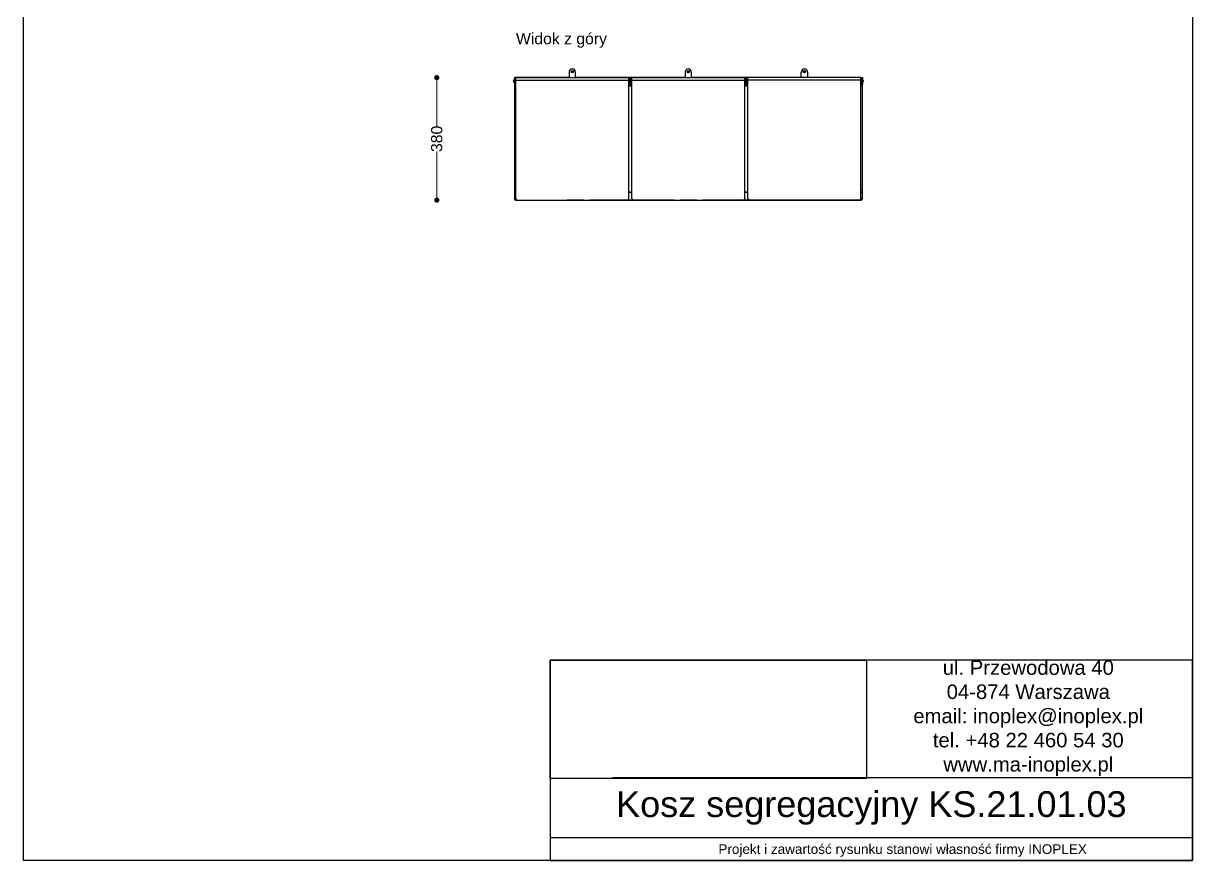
# Model space of a CAD drawing. Header units: millimetres. Extents: x 10366 to 18985, y 24538 to 29685.
# Drawn here: x 15357 to 18985, y 24538 to 27136 of the extents above; entities that cross this region are included whole.
import ezdxf

# ---------------------------------------------------------------- set-up
doc = ezdxf.new("R2010")
doc.units = ezdxf.units.MM
doc.header["$LTSCALE"] = 3
doc.layers.add('DomyÅ›lny', color=7, linetype='Continuous')
doc.styles.get("Standard").update_dxf_attribs({"font": 'arial.ttf'})
doc.dimstyles.new('MATEUSZ', dxfattribs={"dimtxt": 35, "dimasz": 16, "dimexe": 0.18, "dimexo": 0.0625, "dimgap": 0.09, "dimtad": 0, "dimdec": 0, "dimdsep": 46, "dimtxsty": 'Standard', "dimblk": 'DOT', "dimcen": 0.09, "dimse1": 1, "dimse2": 1, "dimadec": 0, "dimazin": 0, "dimtfac": 1, "dimtdec": 0, "dimtofl": 0, "dimtmove": 0, "dimatfit": 3, "dimfxl": 1, "dimtolj": 1, "dimtzin": 0, "dimlwd": 9, "dimlwe": 9, "dimarcsym": 0})
picture_1 = doc.add_image_def('image1.jpg', size_in_pixel=(1896, 709))

# ---------------------------------------------------------------- blocks, each defined once
blk = doc.blocks.new('_Dot')
at = {"color": 0, "linetype": 'ByBlock', "lineweight": -2}
blk.add_line((-0.5, 0), (-1, 0), dxfattribs=at)
at = {"color": 0, "linetype": 'ByBlock', "const_width": 0.5}
blk.add_lwpolyline([(-0.25, 0, 1), (0.25, 0, 1)], format="xyb", close=True, dxfattribs=at)
blk = doc.blocks.new('*D27')
at = {"color": 0, "lineweight": 9, "transparency": 16777216}
for p, q in [((16639.5, 26952), (16639.5, 26816.7)), ((16639.5, 26604), (16639.5, 26739.3))]:
    blk.add_line(p, q, dxfattribs=at)
at = {"layer": 'Defpoints', "color": 0, "transparency": 16777216}
for p in [(16885.3, 26968), (16639.5, 26588), (16890.3, 26588)]:
    blk.add_point(p, dxfattribs=at)
at = {"color": 0, "lineweight": 9, "transparency": 16777216, "xscale": 16, "yscale": 16, "zscale": 16}
for p, rotation in [((16639.5, 26968), 90), ((16639.5, 26588), 270)]:
    blk.add_blockref('_Dot', p, dxfattribs=dict(at, rotation=rotation))
at = {"color": 0, "transparency": 16777216, "insert": (16639.5, 26778), "char_height": 35, "attachment_point": 5, "rotation": 90}
blk.add_mtext('\\A1;380', dxfattribs=at)

msp = doc.modelspace()

# ---------------------------------------------------------------- linework, layer by layer
for p, q in [((18985.3, 24795.1), (17185.2, 24795.1)), ((18985.1, 24608.5), (16991.4, 24608.5))]:
    msp.add_line(p, q)
for points in [[(15356.5, 24538), (15356.5, 29670.2), (18985.3, 29670.2), (18985.3, 24538)], [(16991.4, 24538), (18985.3, 24538), (18985.3, 25159.7), (16991.4, 25159.7)]]:
    msp.add_lwpolyline(points, close=True)
at = {"layer": 'DomyÅ›lny'}
for p, q in [((16879.5, 26963.8), (16880.3, 26963.8)), ((16883.3, 26968), (16880.3, 26968)), ((16885.2, 26964), (16883.2, 26964)), ((16885.2, 26968), (17235.2, 26968)), ((17050.4, 26968), (16885.3, 26968)), ((17050.2, 26985), (17050.2, 26968)), ((17410.4, 26968), (17069.6, 26968)), ((17070.2, 26968), (17070.2, 26985)), ((17235.2, 26962), (17238.7, 26962)), ((17236.7, 26964), (17238.7, 26964)), ((17241.7, 26968), (17238.7, 26968)), ((17243.7, 26964), (17241.7, 26964)), ((17243.7, 26962), (17245.3, 26962)), ((17245.3, 26968), (17595.3, 26968)), ((17410.3, 26985), (17410.3, 26968)), ((17770.9, 26968), (17429.6, 26968)), ((17430.3, 26968), (17430.3, 26985)), ((17595.3, 26962), (17598.9, 26962)), ((17596.9, 26964), (17598.9, 26964)), ((17601.9, 26968), (17598.9, 26968)), ((17603.9, 26964), (17601.9, 26964)), ((17603.9, 26962), (17605.4, 26962)), ((17955.4, 26968), (17605.4, 26968)), ((17770.4, 26968), (17770.4, 26985)), ((17955.3, 26968), (17789.7, 26968)), ((17790.4, 26985), (17790.4, 26968)), ((17955.4, 26964), (17957.4, 26964)), ((17957.3, 26968), (17960.3, 26968)), ((17960.4, 26963.8), (17961.2, 26963.8)), ((16879.5, 26959.5), (16877.7, 26959.5)), ((16879.5, 26956.5), (16877.7, 26956.5)), ((16879.5, 26952.3), (16880.3, 26952.3)), ((16880.3, 26952.7), (16880.3, 26943)), ((16880.3, 26950.9), (16883.3, 26950.9)), ((16880.3, 26948), (16883.3, 26948)), ((16885.2, 26943), (16880.3, 26943)), ((16880.3, 26943), (16880.3, 26613)), ((16880.3, 26943), (16885.2, 26943)), ((16880.3, 26941.2), (16881.8, 26941.2)), ((16885.2, 26952), (16883.2, 26952)), ((16885.2, 26593), (16885.2, 26960.4)), ((16885.2, 26960.4), (17235.2, 26960.4)), ((17235.2, 26593), (17235.2, 26960.4)), ((17235.2, 26943), (17245.3, 26943)), ((17245.3, 26943), (17235.2, 26943)), ((17238.7, 26952), (17236.7, 26952)), ((17238.7, 26950.9), (17241.7, 26950.9)), ((17238.7, 26948), (17241.7, 26948)), ((17245.3, 26954), (17241.7, 26954)), ((17243.7, 26952), (17241.7, 26952)), ((17245.3, 26960.4), (17595.3, 26960.4)), ((17245.3, 26593), (17245.3, 26960.4)), ((17595.3, 26593), (17595.3, 26960.4)), ((17605.4, 26943), (17595.3, 26943)), ((17595.3, 26943), (17605.4, 26943)), ((17598.9, 26952), (17596.9, 26952)), ((17598.9, 26950.9), (17601.9, 26950.9)), ((17598.9, 26948), (17601.9, 26948)), ((17605.4, 26954), (17601.9, 26954)), ((17603.9, 26952), (17601.9, 26952)), ((17605.4, 26593), (17605.4, 26960.4)), ((17955.4, 26960.4), (17605.4, 26960.4)), ((17955.4, 26593), (17955.4, 26960.4)), ((17957.4, 26952), (17955.4, 26952)), ((17955.4, 26943), (17960.3, 26943)), ((17955.4, 26943), (17960.3, 26943)), ((17960.3, 26950.9), (17957.3, 26950.9)), ((17960.3, 26948), (17957.3, 26948)), ((17960.3, 26943), (17960.3, 26953.3)), ((17960.3, 26613), (17960.3, 26943)), ((17961.2, 26952.3), (17960.4, 26952.3)), ((17961.2, 26959.5), (17962.9, 26959.5)), ((17961.2, 26956.5), (17962.9, 26956.5)), ((16880.3, 26875.8), (16881.8, 26875.8)), ((16885.2, 26613), (16880.3, 26613)), ((16880.3, 26613), (16880.3, 26593.1)), ((16885.2, 26613), (16880.3, 26613)), ((17245.3, 26613), (17235.2, 26613)), ((17235.2, 26613), (17245.3, 26613)), ((17605.4, 26613), (17595.3, 26613)), ((17595.3, 26613), (17605.4, 26613)), ((17960.3, 26613), (17955.4, 26613)), ((17955.4, 26613), (17960.3, 26613)), ((17960.3, 26593.1), (17960.3, 26613)), ((16885.3, 26588.1), (17955.3, 26588.1)), ((16890.3, 26588), (17230.2, 26588)), ((17096.2, 26587.6), (17044.5, 26587.6)), ((17055.6, 26587.6), (17055.6, 26589.1)), ((17058.9, 26587.6), (17058.9, 26589.1)), ((17064.6, 26587.6), (17064.6, 26589.1)), ((17065.1, 26587.6), (17065.1, 26589.1)), ((17069.1, 26587.6), (17069.1, 26589.1)), ((17069.1, 26587.6), (17069.1, 26589.1)), ((17069.9, 26587.6), (17069.9, 26589.1)), ((17071.1, 26587.6), (17071.1, 26589.1)), ((17073.1, 26587.6), (17073.1, 26589.1)), ((17076.3, 26587.6), (17076.3, 26589.1)), ((17078.4, 26587.6), (17078.4, 26589.1)), ((17079.7, 26587.6), (17079.7, 26589.1)), ((17081.5, 26587.6), (17081.5, 26589.1)), ((17082.7, 26587.6), (17082.7, 26589.1)), ((17085.6, 26587.6), (17085.6, 26589.1)), ((17086.2, 26587.6), (17086.2, 26589.1)), ((17376.2, 26587.6), (17114.5, 26587.6)), ((17140.8, 26587.6), (17140.8, 26589.1)), ((17142.7, 26587.6), (17142.7, 26589.1)), ((17144.6, 26587.6), (17144.6, 26589.1)), ((17178.8, 26587.6), (17178.8, 26589.1)), ((17180.7, 26587.6), (17180.7, 26589.1)), ((17182.6, 26587.6), (17182.6, 26589.1)), ((17216.8, 26587.6), (17216.8, 26589.1)), ((17218.7, 26587.6), (17218.7, 26589.1)), ((17220.6, 26587.6), (17220.6, 26589.1)), ((17250.4, 26588), (17590.3, 26588)), ((17256.7, 26587.6), (17256.7, 26589.1)), ((17258.6, 26587.6), (17258.6, 26589.1)), ((17296.6, 26587.6), (17296.6, 26589.1)), ((17334.7, 26587.6), (17334.7, 26589.1)), ((17446.2, 26587.6), (17394.5, 26587.6)), ((17404.5, 26587.6), (17404.5, 26589.1)), ((17411.7, 26587.6), (17411.7, 26589.1)), ((17412.7, 26587.6), (17412.7, 26589.1)), ((17413.5, 26587.6), (17413.5, 26589.1)), ((17414, 26587.6), (17414, 26589.1)), ((17414.6, 26587.6), (17414.6, 26589.1)), ((17416, 26587.6), (17416, 26589.1)), ((17416.5, 26587.6), (17416.5, 26589.1)), ((17418, 26587.6), (17418, 26589.1)), ((17419.5, 26587.6), (17419.5, 26589.1)), ((17420.4, 26587.6), (17420.4, 26589.1)), ((17424.9, 26587.6), (17424.9, 26589.1)), ((17425.7, 26587.6), (17425.7, 26589.1)), ((17426.1, 26587.6), (17426.1, 26589.1)), ((17427.9, 26587.6), (17427.9, 26589.1)), ((17429.2, 26587.6), (17429.2, 26589.1)), ((17429.9, 26587.6), (17429.9, 26589.1)), ((17430.5, 26587.6), (17430.5, 26589.1)), ((17434.5, 26587.6), (17434.5, 26589.1)), ((17726.2, 26587.6), (17464.5, 26587.6)), ((17498.4, 26587.6), (17498.4, 26589.1)), ((17506, 26587.6), (17506, 26589.1)), ((17536.4, 26587.6), (17536.4, 26589.1)), ((17544, 26587.6), (17544, 26589.1)), ((17572.5, 26587.6), (17572.5, 26589.1)), ((17574.4, 26587.6), (17574.4, 26589.1)), ((17582, 26587.6), (17582, 26589.1)), ((17583.9, 26587.6), (17583.9, 26589.1)), ((17950.4, 26588), (17610.5, 26588)), ((17610.6, 26587.6), (17610.6, 26589.1)), ((17612.5, 26587.6), (17612.5, 26589.1)), ((17620.1, 26587.6), (17620.1, 26589.1)), ((17622, 26587.6), (17622, 26589.1)), ((17623.9, 26587.6), (17623.9, 26589.1)), ((17646.7, 26587.6), (17646.7, 26589.1)), ((17648.6, 26587.6), (17648.6, 26589.1)), ((17650.5, 26587.6), (17650.5, 26589.1)), ((17658.1, 26587.6), (17658.1, 26589.1)), ((17660, 26587.6), (17660, 26589.1)), ((17661.9, 26587.6), (17661.9, 26589.1)), ((17684.7, 26587.6), (17684.7, 26589.1)), ((17686.6, 26587.6), (17686.6, 26589.1)), ((17688.5, 26587.6), (17688.5, 26589.1)), ((17696.1, 26587.6), (17696.1, 26589.1)), ((17698, 26587.6), (17698, 26589.1)), ((17699.9, 26587.6), (17699.9, 26589.1)), ((17796.2, 26587.6), (17744.5, 26587.6)), ((17752, 26587.6), (17752, 26589.1)), ((17753.8, 26587.6), (17753.8, 26589.1)), ((17757, 26587.6), (17757, 26589.1)), ((17757, 26587.6), (17757, 26589.1)), ((17758.7, 26587.6), (17758.7, 26589.1)), ((17760.6, 26587.6), (17760.6, 26589.1)), ((17761.3, 26587.6), (17761.3, 26589.1)), ((17761.5, 26587.6), (17761.5, 26589.1)), ((17762.5, 26587.6), (17762.5, 26589.1)), ((17763.4, 26587.6), (17763.4, 26589.1)), ((17764.1, 26587.6), (17764.1, 26589.1)), ((17765.5, 26587.6), (17765.5, 26589.1)), ((17767.4, 26587.6), (17767.4, 26589.1)), ((17769.4, 26587.6), (17769.4, 26589.1)), ((17772.5, 26587.6), (17772.5, 26589.1)), ((17774.7, 26587.6), (17774.7, 26589.1)), ((17775.4, 26587.6), (17775.4, 26589.1)), ((17776, 26587.6), (17776, 26589.1)), ((17778, 26587.6), (17778, 26589.1)), ((17779.1, 26587.6), (17779.1, 26589.1)), ((17781.3, 26587.6), (17781.3, 26589.1)), ((17782, 26587.6), (17782, 26589.1)), ((17788.8, 26587.6), (17788.8, 26589.1))]:
    msp.add_line(p, q, dxfattribs=at)
for points in [[(16879.5, 26952.3, 0), (16879.5, 26952.3, 0), (16879.5, 26952.3, 0), (16879.5, 26952.3, 0), (16879.5, 26952.3, 0), (16879.5, 26952.3, 0), (16879.5, 26952.3, 0), (16879.5, 26952.3, 0), (16879.5, 26952.3, 0), (16879.5, 26952.3, 0), (16879.5, 26952.3, 0), (16879.5, 26952.3, 0), (16879.5, 26952.3, 0), (16879.5, 26952.4, 0), (16879.5, 26953, 0), (16879.5, 26962.9, 0), (16879.5, 26963.7, 0), (16879.5, 26963.8, 0), (16879.5, 26963.8, 0), (16879.5, 26963.8, 0), (16879.5, 26963.8, 0), (16879.5, 26963.8, 0), (16879.5, 26963.8, 0), (16879.5, 26963.8, 0), (16879.5, 26963.8, 0), (16879.5, 26963.8, 0), (16879.5, 26963.8, 0), (16879.5, 26963.8, 0), (16879.5, 26963.8, 0), (16879.5, 26963.8, 0), (16879.5, 26963.8, 0), (16879.5, 26963.8, 0), (16879.5, 26963.8, 0), (16879.5, 26963.8, 0), (16879.5, 26963.7, 0), (16879.5, 26963.6, 0), (16879.5, 26963.1, 0)], [(16880.3, 26952.3, 0), (16880.3, 26952.3, 0), (16880.3, 26952.3, 0), (16880.3, 26952.3, 0), (16880.3, 26952.3, 0), (16880.3, 26952.3, 0), (16880.3, 26952.3, 0), (16880.3, 26952.3, 0), (16880.3, 26952.3, 0), (16880.3, 26952.3, 0), (16880.3, 26952.3, 0), (16880.3, 26952.3, 0), (16880.3, 26952.3, 0), (16880.3, 26952.4, 0), (16880.3, 26953, 0), (16880.3, 26962.9, 0), (16880.3, 26963.7, 0), (16880.3, 26963.8, 0), (16880.3, 26963.8, 0), (16880.3, 26963.8, 0), (16880.3, 26963.8, 0), (16880.3, 26963.8, 0), (16880.3, 26963.8, 0), (16880.3, 26963.8, 0), (16880.3, 26963.8, 0), (16880.3, 26963.8, 0), (16880.3, 26963.8, 0), (16880.3, 26963.8, 0), (16880.3, 26963.8, 0), (16880.3, 26963.8, 0), (16880.3, 26963.8, 0), (16880.3, 26963.8, 0), (16880.3, 26963.8, 0), (16880.3, 26963.8, 0), (16880.3, 26963.7, 0), (16880.3, 26963.6, 0), (16880.3, 26963.1, 0)], [(17961.2, 26953.3, 0), (17961.2, 26953.3, 0), (17961.2, 26953.3, 0), (17961.2, 26953.3, 0), (17961.2, 26953.3, 0), (17961.2, 26953.3, 0), (17961.2, 26953.3, 0), (17961.2, 26953.3, 0), (17961.2, 26953.3, 0), (17961.2, 26953.3, 0), (17961.2, 26953.3, 0), (17961.2, 26953.3, 0), (17961.2, 26953.3, 0), (17961.2, 26953.4, 0), (17961.2, 26953.8, 0), (17961.2, 26962, 0), (17961.2, 26962.7, 0), (17961.2, 26962.8, 0), (17961.2, 26962.8, 0), (17961.2, 26962.8, 0), (17961.2, 26962.8, 0), (17961.2, 26962.8, 0), (17961.2, 26962.8, 0), (17961.2, 26962.8, 0), (17961.2, 26962.8, 0), (17961.2, 26962.8, 0), (17961.2, 26962.8, 0), (17961.2, 26962.8, 0), (17961.2, 26962.8, 0), (17961.2, 26962.8, 0), (17961.2, 26962.8, 0), (17961.2, 26962.8, 0), (17961.2, 26962.8, 0), (17961.2, 26962.8, 0), (17961.2, 26962.7, 0), (17961.2, 26962.6, 0), (17961.2, 26962.2, 0)]]:
    msp.add_polyline3d(points, close=True, dxfattribs=at)
for points in [[(16879.5, 26962.8, 0), (16879.5, 26962.8, 0), (16879.5, 26962.8, 0), (16879.5, 26962.8, 0), (16879.5, 26962.8, 0), (16879.5, 26962.8, 0), (16879.5, 26962.8, 0), (16879.5, 26962.8, 0), (16879.5, 26962.8, 0), (16879.5, 26962.8, 0), (16879.5, 26962.8, 0), (16879.5, 26962.8, 0), (16879.5, 26962.8, 0), (16879.5, 26962.7, 0), (16879.5, 26962.6, 0), (16879.5, 26962.2, 0), (16879.5, 26953.3, 0)], [(16880.3, 26968, 0), (16880.3, 26968, 0), (16880.3, 26968, 0), (16880.3, 26968, 0), (16880.3, 26968, 0), (16880.3, 26968, 0), (16880.3, 26968, 0), (16880.3, 26968, 0), (16880.3, 26968, 0), (16880.3, 26968, 0), (16880.3, 26968, 0), (16880.3, 26968, 0), (16880.3, 26968, 0), (16880.3, 26968, 0), (16880.3, 26967.8, 0), (16880.3, 26967.3, 0), (16880.3, 26961.9, 0), (16880.3, 26950.9, 0)], [(16880.3, 26962.3, 0), (16880.3, 26962.3, 0), (16880.3, 26962.3, 0), (16880.3, 26962.3, 0), (16880.3, 26962.3, 0), (16880.3, 26962.3, 0), (16880.3, 26962.3, 0), (16880.3, 26962.3, 0), (16880.3, 26962.3, 0), (16880.3, 26962.3, 0), (16880.3, 26962.3, 0), (16880.3, 26962.3, 0), (16880.3, 26962.3, 0), (16880.3, 26962.2, 0), (16880.3, 26962.1, 0), (16880.3, 26961.7, 0), (16880.3, 26953.8, 0)], [(16883.2, 26952, 0), (16883.2, 26952, 0), (16883.2, 26952, 0), (16883.2, 26952, 0), (16883.2, 26952, 0), (16883.2, 26952, 0), (16883.2, 26952, 0), (16883.2, 26952, 0), (16883.2, 26952, 0), (16883.2, 26952, 0), (16883.2, 26952, 0), (16883.2, 26952, 0), (16883.2, 26952, 0), (16883.2, 26952.1, 0), (16883.2, 26952.2, 0), (16883.2, 26952.7, 0), (16883.2, 26964, 0)], [(16883.3, 26950.9, 0), (16883.3, 26968, 0)], [(16883.3, 26953.8, 0), (16883.3, 26953.8, 0), (16883.3, 26953.8, 0), (16883.3, 26953.8, 0), (16883.3, 26953.8, 0), (16883.3, 26953.8, 0), (16883.3, 26953.8, 0), (16883.3, 26953.8, 0), (16883.3, 26953.8, 0), (16883.3, 26953.8, 0), (16883.3, 26953.8, 0), (16883.3, 26953.8, 0), (16883.3, 26953.8, 0), (16883.3, 26953.8, 0), (16883.3, 26953.9, 0), (16883.3, 26954.3, 0), (16883.3, 26962.3, 0)], [(16885.2, 26960.4, 0), (16885.2, 26968, 0)], [(17235.2, 26960.4, 0), (17235.2, 26968, 0)], [(17236.7, 26952, 0), (17236.7, 26952, 0), (17236.7, 26952, 0), (17236.7, 26952, 0), (17236.7, 26952, 0), (17236.7, 26952, 0), (17236.7, 26952, 0), (17236.7, 26952, 0), (17236.7, 26952, 0), (17236.7, 26952, 0), (17236.7, 26952, 0), (17236.7, 26952, 0), (17236.7, 26952, 0), (17236.7, 26952.1, 0), (17236.7, 26952.2, 0), (17236.7, 26952.7, 0), (17236.7, 26964, 0)], [(17238.7, 26968, 0), (17238.7, 26968, 0), (17238.7, 26968, 0), (17238.7, 26968, 0), (17238.7, 26968, 0), (17238.7, 26968, 0), (17238.7, 26968, 0), (17238.7, 26968, 0), (17238.7, 26968, 0), (17238.7, 26968, 0), (17238.7, 26968, 0), (17238.7, 26968, 0), (17238.7, 26968, 0), (17238.7, 26968, 0), (17238.7, 26967.8, 0), (17238.7, 26967.3, 0), (17238.7, 26961.9, 0), (17238.7, 26950.9, 0)], [(17238.7, 26964, 0), (17238.7, 26964, 0), (17238.7, 26964, 0), (17238.7, 26964, 0), (17238.7, 26964, 0), (17238.7, 26964, 0), (17238.7, 26964, 0), (17238.7, 26964, 0), (17238.7, 26964, 0), (17238.7, 26964, 0), (17238.7, 26964, 0), (17238.7, 26964, 0), (17238.7, 26964, 0), (17238.7, 26964, 0), (17238.7, 26963.8, 0), (17238.7, 26963.3, 0), (17238.7, 26952, 0)], [(17241.7, 26950.9, 0), (17241.7, 26968, 0)], [(17241.7, 26952, 0), (17241.7, 26952, 0), (17241.7, 26952, 0), (17241.7, 26952, 0), (17241.7, 26952, 0), (17241.7, 26952, 0), (17241.7, 26952, 0), (17241.7, 26952, 0), (17241.7, 26952, 0), (17241.7, 26952, 0), (17241.7, 26952, 0), (17241.7, 26952, 0), (17241.7, 26952, 0), (17241.7, 26952.1, 0), (17241.7, 26952.2, 0), (17241.7, 26952.7, 0), (17241.7, 26964, 0)], [(17241.7, 26953.8, 0), (17241.7, 26953.8, 0), (17241.7, 26953.8, 0), (17241.7, 26953.8, 0), (17241.7, 26953.8, 0), (17241.7, 26953.8, 0), (17241.7, 26953.8, 0), (17241.7, 26953.8, 0), (17241.7, 26953.8, 0), (17241.7, 26953.8, 0), (17241.7, 26953.8, 0), (17241.7, 26953.8, 0), (17241.7, 26953.8, 0), (17241.7, 26953.8, 0), (17241.7, 26953.9, 0), (17241.7, 26954.3, 0), (17241.7, 26962.3, 0)], [(17243.7, 26964, 0), (17243.7, 26964, 0), (17243.7, 26964, 0), (17243.7, 26964, 0), (17243.7, 26964, 0), (17243.7, 26964, 0), (17243.7, 26964, 0), (17243.7, 26964, 0), (17243.7, 26964, 0), (17243.7, 26964, 0), (17243.7, 26964, 0), (17243.7, 26964, 0), (17243.7, 26964, 0), (17243.7, 26964, 0), (17243.7, 26963.8, 0), (17243.7, 26963.3, 0), (17243.7, 26952, 0)], [(17245.3, 26960.4, 0), (17245.3, 26968, 0)], [(17595.3, 26960.4, 0), (17595.3, 26968, 0)], [(17596.9, 26952, 0), (17596.9, 26952, 0), (17596.9, 26952, 0), (17596.9, 26952, 0), (17596.9, 26952, 0), (17596.9, 26952, 0), (17596.9, 26952, 0), (17596.9, 26952, 0), (17596.9, 26952, 0), (17596.9, 26952, 0), (17596.9, 26952, 0), (17596.9, 26952, 0), (17596.9, 26952, 0), (17596.9, 26952.1, 0), (17596.9, 26952.2, 0), (17596.9, 26952.7, 0), (17596.9, 26964, 0)], [(17598.9, 26968, 0), (17598.9, 26968, 0), (17598.9, 26968, 0), (17598.9, 26968, 0), (17598.9, 26968, 0), (17598.9, 26968, 0), (17598.9, 26968, 0), (17598.9, 26968, 0), (17598.9, 26968, 0), (17598.9, 26968, 0), (17598.9, 26968, 0), (17598.9, 26968, 0), (17598.9, 26968, 0), (17598.9, 26968, 0), (17598.9, 26967.8, 0), (17598.9, 26967.3, 0), (17598.9, 26961.9, 0), (17598.9, 26950.9, 0)], [(17598.9, 26964, 0), (17598.9, 26964, 0), (17598.9, 26964, 0), (17598.9, 26964, 0), (17598.9, 26964, 0), (17598.9, 26964, 0), (17598.9, 26964, 0), (17598.9, 26964, 0), (17598.9, 26964, 0), (17598.9, 26964, 0), (17598.9, 26964, 0), (17598.9, 26964, 0), (17598.9, 26964, 0), (17598.9, 26964, 0), (17598.9, 26963.8, 0), (17598.9, 26963.3, 0), (17598.9, 26952, 0)], [(17601.9, 26950.9, 0), (17601.9, 26968, 0)], [(17601.9, 26952, 0), (17601.9, 26952, 0), (17601.9, 26952, 0), (17601.9, 26952, 0), (17601.9, 26952, 0), (17601.9, 26952, 0), (17601.9, 26952, 0), (17601.9, 26952, 0), (17601.9, 26952, 0), (17601.9, 26952, 0), (17601.9, 26952, 0), (17601.9, 26952, 0), (17601.9, 26952, 0), (17601.9, 26952.1, 0), (17601.9, 26952.2, 0), (17601.9, 26952.7, 0), (17601.9, 26964, 0)], [(17601.9, 26953.8, 0), (17601.9, 26953.8, 0), (17601.9, 26953.8, 0), (17601.9, 26953.8, 0), (17601.9, 26953.8, 0), (17601.9, 26953.8, 0), (17601.9, 26953.8, 0), (17601.9, 26953.8, 0), (17601.9, 26953.8, 0), (17601.9, 26953.8, 0), (17601.9, 26953.8, 0), (17601.9, 26953.8, 0), (17601.9, 26953.8, 0), (17601.9, 26953.8, 0), (17601.9, 26953.9, 0), (17601.9, 26954.3, 0), (17601.9, 26962.3, 0)], [(17603.9, 26964, 0), (17603.9, 26964, 0), (17603.9, 26964, 0), (17603.9, 26964, 0), (17603.9, 26964, 0), (17603.9, 26964, 0), (17603.9, 26964, 0), (17603.9, 26964, 0), (17603.9, 26964, 0), (17603.9, 26964, 0), (17603.9, 26964, 0), (17603.9, 26964, 0), (17603.9, 26964, 0), (17603.9, 26964, 0), (17603.9, 26963.8, 0), (17603.9, 26963.3, 0), (17603.9, 26952, 0)], [(17605.4, 26960.4, 0), (17605.4, 26968, 0)], [(17955.4, 26960.4, 0), (17955.4, 26968, 0)], [(17957.3, 26950.9, 0), (17957.3, 26968, 0)], [(17957.3, 26953.8, 0), (17957.3, 26953.8, 0), (17957.3, 26953.8, 0), (17957.3, 26953.8, 0), (17957.3, 26953.8, 0), (17957.3, 26953.8, 0), (17957.3, 26953.8, 0), (17957.3, 26953.8, 0), (17957.3, 26953.8, 0), (17957.3, 26953.8, 0), (17957.3, 26953.8, 0), (17957.3, 26953.8, 0), (17957.3, 26953.8, 0), (17957.3, 26953.8, 0), (17957.3, 26953.9, 0), (17957.3, 26954.3, 0), (17957.3, 26962.3, 0)], [(17957.4, 26952, 0), (17957.4, 26952, 0), (17957.4, 26952, 0), (17957.4, 26952, 0), (17957.4, 26952, 0), (17957.4, 26952, 0), (17957.4, 26952, 0), (17957.4, 26952, 0), (17957.4, 26952, 0), (17957.4, 26952, 0), (17957.4, 26952, 0), (17957.4, 26952, 0), (17957.4, 26952, 0), (17957.4, 26952.1, 0), (17957.4, 26952.2, 0), (17957.4, 26952.7, 0), (17957.4, 26964, 0)], [(17960.3, 26968, 0), (17960.3, 26968, 0), (17960.3, 26968, 0), (17960.3, 26968, 0), (17960.3, 26968, 0), (17960.3, 26968, 0), (17960.3, 26968, 0), (17960.3, 26968, 0), (17960.3, 26968, 0), (17960.3, 26968, 0), (17960.3, 26968, 0), (17960.3, 26968, 0), (17960.3, 26968, 0), (17960.3, 26968, 0), (17960.3, 26967.8, 0), (17960.3, 26967.3, 0), (17960.3, 26961.9, 0), (17960.3, 26950.9, 0)], [(17960.3, 26962.3, 0), (17960.3, 26962.3, 0), (17960.3, 26962.3, 0), (17960.3, 26962.3, 0), (17960.3, 26962.3, 0), (17960.3, 26962.3, 0), (17960.3, 26962.3, 0), (17960.3, 26962.3, 0), (17960.3, 26962.3, 0), (17960.3, 26962.3, 0), (17960.3, 26962.3, 0), (17960.3, 26962.3, 0), (17960.3, 26962.3, 0), (17960.3, 26962.2, 0), (17960.3, 26962.1, 0), (17960.3, 26961.7, 0), (17960.3, 26953.8, 0)], [(17960.4, 26963.8, 0), (17960.4, 26963.8, 0), (17960.4, 26963.8, 0), (17960.4, 26963.8, 0), (17960.4, 26963.8, 0), (17960.4, 26963.8, 0), (17960.4, 26963.8, 0), (17960.4, 26963.8, 0), (17960.4, 26963.8, 0), (17960.4, 26963.8, 0), (17960.4, 26963.8, 0), (17960.4, 26963.8, 0), (17960.4, 26963.8, 0), (17960.4, 26963.7, 0), (17960.4, 26963.6, 0), (17960.4, 26963.1, 0), (17960.4, 26952.3, 0)], [(17961.2, 26961.6, 0), (17961.2, 26963.4, 0), (17961.2, 26963.7, 0), (17961.2, 26963.8, 0), (17961.2, 26963.8, 0), (17961.2, 26963.8, 0), (17961.2, 26963.8, 0), (17961.2, 26963.8, 0), (17961.2, 26963.8, 0), (17961.2, 26963.8, 0), (17961.2, 26963.8, 0), (17961.2, 26963.8, 0), (17961.2, 26963.8, 0), (17961.2, 26963.8, 0), (17961.2, 26963.8, 0), (17961.2, 26963.8, 0), (17961.2, 26963.8, 0), (17961.2, 26963.8, 0), (17961.2, 26963.7, 0), (17961.2, 26963.7, 0), (17961.2, 26963.5, 0), (17961.2, 26962.6, 0), (17961.2, 26952.3, 0)], [(16877.7, 26958, 0), (16877.7, 26958.8, 0), (16877.7, 26959.5, 0)], [(16877.7, 26959.5, 0), (16877.7, 26958.8, 0), (16877.7, 26958, 0)], [(16877.7, 26958, 0), (16877.7, 26957.3, 0), (16877.7, 26956.5, 0)], [(16880.3, 26950.9, 0), (16880.3, 26948.7, 0), (16880.3, 26948.2, 0), (16880.3, 26948.1, 0), (16880.3, 26948, 0), (16880.3, 26948, 0), (16880.3, 26948, 0), (16880.3, 26948, 0), (16880.3, 26948, 0), (16880.3, 26948, 0), (16880.3, 26948, 0), (16880.3, 26948, 0), (16880.3, 26948, 0), (16880.3, 26948, 0), (16880.3, 26948, 0), (16880.3, 26948, 0), (16880.3, 26948, 0), (16880.3, 26948, 0), (16880.3, 26948, 0)], [(16880.3, 26941.2, 0), (16880.4, 26940.5, 0), (16880.6, 26939.8, 0), (16880.8, 26939.2, 0), (16881.2, 26938.6, 0)], [(16883.3, 26948, 0), (16883.3, 26948, 0), (16883.3, 26948, 0), (16883.3, 26948, 0), (16883.3, 26948, 0), (16883.3, 26948, 0), (16883.3, 26948, 0), (16883.3, 26948, 0), (16883.3, 26948, 0), (16883.3, 26948, 0), (16883.3, 26948, 0), (16883.3, 26948, 0), (16883.3, 26948, 0), (16883.3, 26948, 0), (16883.3, 26948.1, 0), (16883.3, 26948.3, 0), (16883.3, 26949.2, 0), (16883.3, 26950.9, 0)], [(17238.7, 26960.5, 0), (17238.7, 26953.8, 0)], [(17238.7, 26950.9, 0), (17238.7, 26948.7, 0), (17238.7, 26948.2, 0), (17238.7, 26948.1, 0), (17238.7, 26948, 0), (17238.7, 26948, 0), (17238.7, 26948, 0), (17238.7, 26948, 0), (17238.7, 26948, 0), (17238.7, 26948, 0), (17238.7, 26948, 0), (17238.7, 26948, 0), (17238.7, 26948, 0), (17238.7, 26948, 0), (17238.7, 26948, 0), (17238.7, 26948, 0), (17238.7, 26948, 0)], [(17241.7, 26948, 0), (17241.7, 26948, 0), (17241.7, 26948, 0), (17241.7, 26948, 0), (17241.7, 26948, 0), (17241.7, 26948, 0), (17241.7, 26948, 0), (17241.7, 26948, 0), (17241.7, 26948, 0), (17241.7, 26948, 0), (17241.7, 26948, 0), (17241.7, 26948, 0), (17241.7, 26948, 0), (17241.7, 26948, 0), (17241.7, 26948.1, 0), (17241.7, 26948.3, 0), (17241.7, 26949.2, 0), (17241.7, 26950.9, 0)], [(17598.9, 26960.5, 0), (17598.9, 26953.8, 0)], [(17598.9, 26950.9, 0), (17598.9, 26948.7, 0), (17598.9, 26948.2, 0), (17598.9, 26948.1, 0), (17598.9, 26948, 0), (17598.9, 26948, 0), (17598.9, 26948, 0), (17598.9, 26948, 0), (17598.9, 26948, 0), (17598.9, 26948, 0), (17598.9, 26948, 0), (17598.9, 26948, 0), (17598.9, 26948, 0), (17598.9, 26948, 0), (17598.9, 26948, 0), (17598.9, 26948, 0), (17598.9, 26948, 0)], [(17601.9, 26948, 0), (17601.9, 26948, 0), (17601.9, 26948, 0), (17601.9, 26948, 0), (17601.9, 26948, 0), (17601.9, 26948, 0), (17601.9, 26948, 0), (17601.9, 26948, 0), (17601.9, 26948, 0), (17601.9, 26948, 0), (17601.9, 26948, 0), (17601.9, 26948, 0), (17601.9, 26948, 0), (17601.9, 26948, 0), (17601.9, 26948.1, 0), (17601.9, 26948.3, 0), (17601.9, 26949.2, 0), (17601.9, 26950.9, 0)], [(17957.3, 26948, 0), (17957.3, 26948, 0), (17957.3, 26948, 0), (17957.3, 26948, 0), (17957.3, 26948, 0), (17957.3, 26948, 0), (17957.3, 26948, 0), (17957.3, 26948, 0), (17957.3, 26948, 0), (17957.3, 26948, 0), (17957.3, 26948, 0), (17957.3, 26948, 0), (17957.3, 26948, 0), (17957.3, 26948, 0), (17957.3, 26948.1, 0), (17957.3, 26948.3, 0), (17957.3, 26949.2, 0), (17957.3, 26950.9, 0)], [(17960.3, 26950.9, 0), (17960.3, 26948.7, 0), (17960.3, 26948.2, 0), (17960.3, 26948.1, 0), (17960.3, 26948, 0), (17960.3, 26948, 0), (17960.3, 26948, 0), (17960.3, 26948, 0), (17960.3, 26948, 0), (17960.3, 26948, 0), (17960.3, 26948, 0), (17960.3, 26948, 0), (17960.3, 26948, 0), (17960.3, 26948, 0), (17960.3, 26948, 0), (17960.3, 26948, 0), (17960.3, 26948, 0), (17960.3, 26948, 0), (17960.3, 26948, 0)], [(17961.2, 26952.3, 0), (17961.2, 26952.3, 0), (17961.2, 26952.3, 0), (17961.2, 26952.3, 0), (17961.2, 26952.3, 0), (17961.2, 26952.3, 0), (17961.2, 26952.3, 0), (17961.2, 26952.3, 0), (17961.2, 26952.3, 0), (17961.2, 26952.3, 0), (17961.2, 26952.3, 0), (17961.2, 26952.3, 0), (17961.2, 26952.3, 0), (17961.2, 26952.3, 0), (17961.2, 26952.3, 0), (17961.2, 26952.5, 0), (17961.2, 26953.4, 0), (17961.2, 26954.8, 0)], [(17962.9, 26958, 0), (17963, 26958.8, 0), (17962.9, 26959.5, 0)], [(17962.9, 26959.5, 0), (17963, 26958.8, 0), (17962.9, 26958, 0)], [(17962.9, 26958, 0), (17963, 26957.3, 0), (17962.9, 26956.5, 0)], [(16880.9, 26616.1, 0), (16880.7, 26615.6, 0), (16880.5, 26615, 0), (16880.4, 26614.5, 0), (16880.3, 26613.9, 0)], [(17960.3, 26613.9, 0), (17960.3, 26614.4, 0), (17960.2, 26614.8, 0), (17960.1, 26615.3, 0), (17959.9, 26615.7, 0)], [(16885.2, 26593, 0), (16885.3, 26592.5, 0), (16885.3, 26592, 0), (16885.4, 26591.6, 0), (16885.6, 26591.1, 0), (16885.8, 26590.6, 0), (16886.1, 26590.2, 0), (16886.4, 26589.8, 0), (16886.7, 26589.5, 0)], [(16886.7, 26589.3, 0), (16886.4, 26589.7, 0), (16886.1, 26590.1, 0), (16885.8, 26590.5, 0), (16885.6, 26590.9, 0), (16885.4, 26591.4, 0), (16885.3, 26591.9, 0), (16885.3, 26592.4, 0), (16885.2, 26592.8, 0)], [(16886.7, 26589.5, 0), (16887.1, 26589.1, 0), (16887.5, 26588.9, 0), (16887.9, 26588.6, 0), (16888.3, 26588.4, 0), (16888.8, 26588.2, 0), (16889.3, 26588.1, 0), (16889.8, 26588, 0), (16890.3, 26588, 0)], [(17230.2, 26588, 0), (17230.7, 26588, 0), (17231.1, 26588.1, 0), (17231.6, 26588.2, 0), (17232.1, 26588.4, 0), (17232.5, 26588.6, 0), (17233, 26588.8, 0), (17233.4, 26589.1, 0), (17233.8, 26589.5, 0)], [(17233.8, 26589.5, 0), (17234.1, 26589.9, 0), (17234.4, 26590.3, 0), (17234.7, 26590.7, 0), (17234.9, 26591.2, 0), (17235, 26591.6, 0), (17235.1, 26592.1, 0), (17235.2, 26592.6, 0), (17235.2, 26593, 0)], [(17245.3, 26593, 0), (17245.4, 26592.5, 0), (17245.4, 26592, 0), (17245.5, 26591.6, 0), (17245.7, 26591.1, 0), (17245.9, 26590.6, 0), (17246.2, 26590.2, 0), (17246.5, 26589.8, 0), (17246.8, 26589.5, 0)], [(17246.8, 26589.5, 0), (17247.2, 26589.1, 0), (17247.6, 26588.9, 0), (17248, 26588.6, 0), (17248.4, 26588.4, 0), (17248.9, 26588.2, 0), (17249.4, 26588.1, 0), (17249.9, 26588, 0), (17250.4, 26588, 0)], [(17250.4, 26587.9, 0), (17249.9, 26587.9, 0), (17249.4, 26587.9, 0), (17248.9, 26588.1, 0), (17248.4, 26588.2, 0), (17248, 26588.4, 0), (17247.6, 26588.7, 0), (17247.2, 26589, 0), (17246.8, 26589.3, 0)], [(17590.3, 26588, 0), (17590.8, 26588, 0), (17591.2, 26588.1, 0), (17591.7, 26588.2, 0), (17592.2, 26588.4, 0), (17592.6, 26588.6, 0), (17593.1, 26588.8, 0), (17593.5, 26589.1, 0), (17593.9, 26589.5, 0)], [(17593.9, 26589.5, 0), (17594.2, 26589.9, 0), (17594.5, 26590.3, 0), (17594.8, 26590.7, 0), (17595, 26591.2, 0), (17595.1, 26591.6, 0), (17595.2, 26592.1, 0), (17595.3, 26592.6, 0), (17595.3, 26593, 0)], [(17595.3, 26592.8, 0), (17595.3, 26592.4, 0), (17595.2, 26591.9, 0), (17595.1, 26591.4, 0), (17595, 26590.9, 0), (17594.7, 26590.5, 0), (17594.5, 26590.1, 0), (17594.2, 26589.7, 0), (17593.9, 26589.3, 0)], [(17606.9, 26589.5, 0), (17606.6, 26589.9, 0), (17606.3, 26590.3, 0), (17606, 26590.7, 0), (17605.8, 26591.2, 0), (17605.6, 26591.6, 0), (17605.5, 26592.1, 0), (17605.5, 26592.6, 0), (17605.4, 26593, 0)], [(17605.4, 26592.8, 0), (17605.5, 26592.4, 0), (17605.5, 26591.9, 0), (17605.7, 26591.4, 0), (17605.8, 26590.9, 0), (17606, 26590.5, 0), (17606.3, 26590.1, 0), (17606.6, 26589.7, 0), (17606.9, 26589.3, 0)], [(17610.5, 26588, 0), (17610, 26588, 0), (17609.6, 26588.1, 0), (17609.1, 26588.2, 0), (17608.6, 26588.4, 0), (17608.2, 26588.6, 0), (17607.7, 26588.8, 0), (17607.3, 26589.1, 0), (17606.9, 26589.5, 0)], [(17606.9, 26589.3, 0), (17607.3, 26589, 0), (17607.7, 26588.7, 0), (17608.1, 26588.4, 0), (17608.5, 26588.2, 0), (17609, 26588.1, 0), (17609.5, 26587.9, 0), (17610, 26587.9, 0), (17610.5, 26587.9, 0)], [(17954, 26589.5, 0), (17953.6, 26589.1, 0), (17953.2, 26588.9, 0), (17952.8, 26588.6, 0), (17952.3, 26588.4, 0), (17951.9, 26588.2, 0), (17951.4, 26588.1, 0), (17950.9, 26588, 0), (17950.4, 26588, 0)], [(17950.4, 26587.9, 0), (17950.9, 26587.9, 0), (17951.4, 26587.9, 0), (17951.9, 26588.1, 0), (17952.3, 26588.2, 0), (17952.8, 26588.4, 0), (17953.2, 26588.7, 0), (17953.6, 26589, 0), (17954, 26589.3, 0)], [(17955.4, 26593, 0), (17955.4, 26592.5, 0), (17955.4, 26592, 0), (17955.2, 26591.6, 0), (17955.1, 26591.1, 0), (17954.8, 26590.6, 0), (17954.6, 26590.2, 0), (17954.3, 26589.8, 0), (17954, 26589.5, 0)], [(17954, 26589.3, 0), (17954.3, 26589.7, 0), (17954.6, 26590.1, 0), (17954.8, 26590.5, 0), (17955.1, 26590.9, 0), (17955.2, 26591.4, 0), (17955.4, 26591.9, 0), (17955.4, 26592.4, 0), (17955.4, 26592.8, 0)]]:
    msp.add_polyline3d(points, dxfattribs=at)
for centre, radius in [((17060.2, 26986.8), 3.5), ((17060.2, 26986.8), 3), ((17060.2, 26986.8), 2), ((17420.3, 26986.8), 3.5), ((17420.3, 26986.8), 3), ((17420.3, 26986.8), 2), ((17780.4, 26986.8), 3.5), ((17780.4, 26986.8), 3), ((17780.4, 26986.8), 2)]:
    msp.add_circle(centre, radius, dxfattribs=at)
for centre, radius, start, end in [((16884.2, 26958), 6.64, 134.3327, 166.9452), ((16885.3, 26963), 5, 135, 180), ((16884.5, 26962.9), 4.13, 147.9338, 180), ((16885.3, 26963), 5, 90, 135), ((17060.2, 26985), 10, 45, 180), ((17060.2, 26985), 10, 0, 45), ((17060.2, 26985), 10, 0, 45), ((17420.3, 26985), 10, 45, 180), ((17420.3, 26985), 10, 0, 45), ((17420.3, 26985), 10, 0, 45), ((17780.4, 26985), 10, 135, 180), ((17780.4, 26985), 10, 0, 135), ((17955.3, 26963), 5, 45, 90), ((17956.2, 26962.9), 4.13, 0, 26.482), ((17956.5, 26958), 6.64, 13.0548, 45.6673), ((16884.2, 26958), 6.64, 193.0548, 225.6673), ((16884.5, 26932.9), 4.13, 149.8928, 180), ((17956.5, 26958), 6.64, 314.3327, 346.9452), ((16884.5, 26622.2), 4.13, 180, 217.2807), ((17956.2, 26622.2), 4.13, 332.2429, 0), ((16885.3, 26593.1), 5, 180, 225), ((16884.5, 26592.2), 4.13, 180, 270), ((16885.3, 26593.1), 5, 225, 270), ((17026.2, 26592.2), 4.13, 270, 296.6987), ((17044.5, 26591.7), 4.13, 242.7003, 270), ((17096.2, 26591.7), 4.13, 270, 297.2997), ((17114.5, 26591.7), 4.13, 242.7003, 270), ((17376.2, 26591.7), 4.13, 270, 297.2997), ((17394.5, 26591.7), 4.13, 242.7003, 270), ((17446.2, 26591.7), 4.13, 270, 297.2997), ((17464.5, 26591.7), 4.13, 242.7003, 270), ((17726.2, 26591.7), 4.13, 270, 297.2997), ((17744.5, 26591.7), 4.13, 242.7003, 270), ((17796.2, 26591.7), 4.13, 270, 297.2997), ((17955.3, 26593.1), 5, 270, 315), ((17956.2, 26592.2), 4.13, 270, 0), ((17955.3, 26593.1), 5, 315, 0)]:
    msp.add_arc(centre, radius, start, end, dxfattribs=at)

# ---------------------------------------------------------------- texts
msp.add_text('Widok z góry', height=34.962).set_placement((16885.4, 27071.5))
at = {"attachment_point": 5}
for s, width, gutter_width, heights, insert, char_height in [('ul. Przewodowa 40\\P04-874 Warszawa\\Pemail: inoplex@inoplex.pl\\Ptel. +48 22 460 54 30\\Pwww.ma-inoplex.pl', 1019.877, 1, [432.7], (18475.4, 24980.3), 45), ('Kosz segregacyjny KS.21.01.03', 1993.625, 1, [0], (17988.3, 24701.3), 80), ('Projekt i zawartość rysunku stanowi własność firmy INOPLEX ', 1800.088, 12.5, [70.5], (18085.3, 24569.2), 30)]:
    msp.add_mtext_dynamic_manual_height_columns(s, width=width, gutter_width=gutter_width, heights=heights, dxfattribs=dict(at, insert=insert, char_height=char_height))

# ---------------------------------------------------------------- dimensions: what is measured, and where the dimension line sits
dim = msp.add_linear_dim(base=(16639.5, 26588), p1=(16885.3, 26968), p2=(16890.3, 26588), angle=90, dimstyle='MATEUSZ')
dim.commit()
dim.dimension.update_dxf_attribs({"geometry": '*D27', "text_midpoint": (16639.5, 26778)})

# ---------------------------------------------------------------- pictures from other files: only their frames are drawn
image = msp.add_image(picture_1, insert=(16991.4, 24792.7), size_in_units=(981.6, 367.1))
image.dxf.flags = 7

doc.saveas('drawing.dxf')
